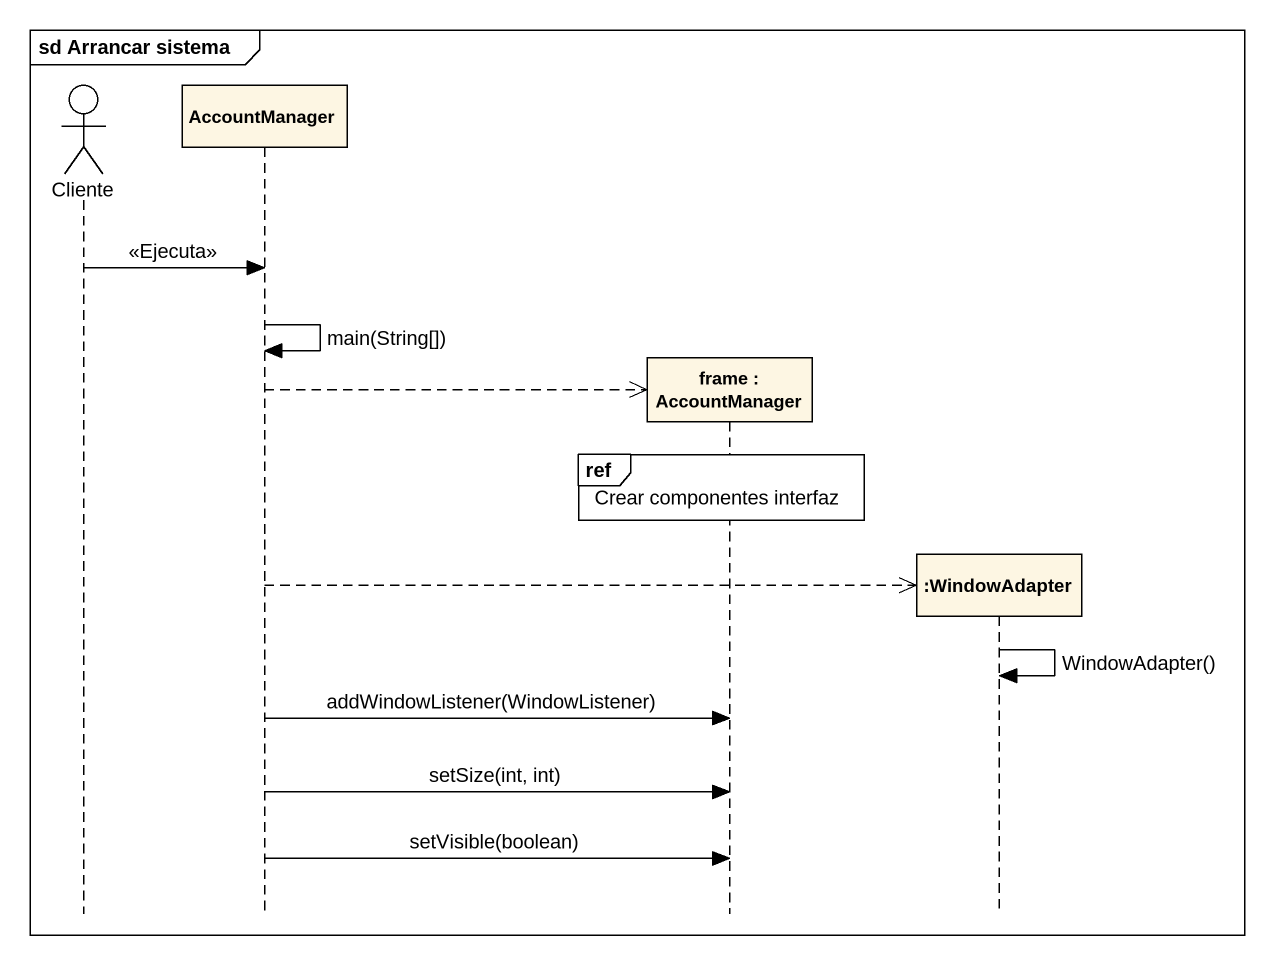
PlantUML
@startuml
mainframe sd Arrancar sistema
hide footbox
actor Cliente
participant AccountManager
participant "frame : AccountManager" as frame_
participant ":WindowAdapter" as WindowAdapter

Cliente -> AccountManager : <<Ejecuta>>
AccountManager -> AccountManager : main(String[])
AccountManager -->> frame_ **
ref over frame_ : Crear componentes interfaz
AccountManager -->> WindowAdapter **
WindowAdapter -> WindowAdapter : WindowAdapter()
AccountManager -> frame_ : addWindowListener(WindowListener)
AccountManager -> frame_ : setSize(int, int)
AccountManager -> frame_ : setVisible(boolean)
@enduml
